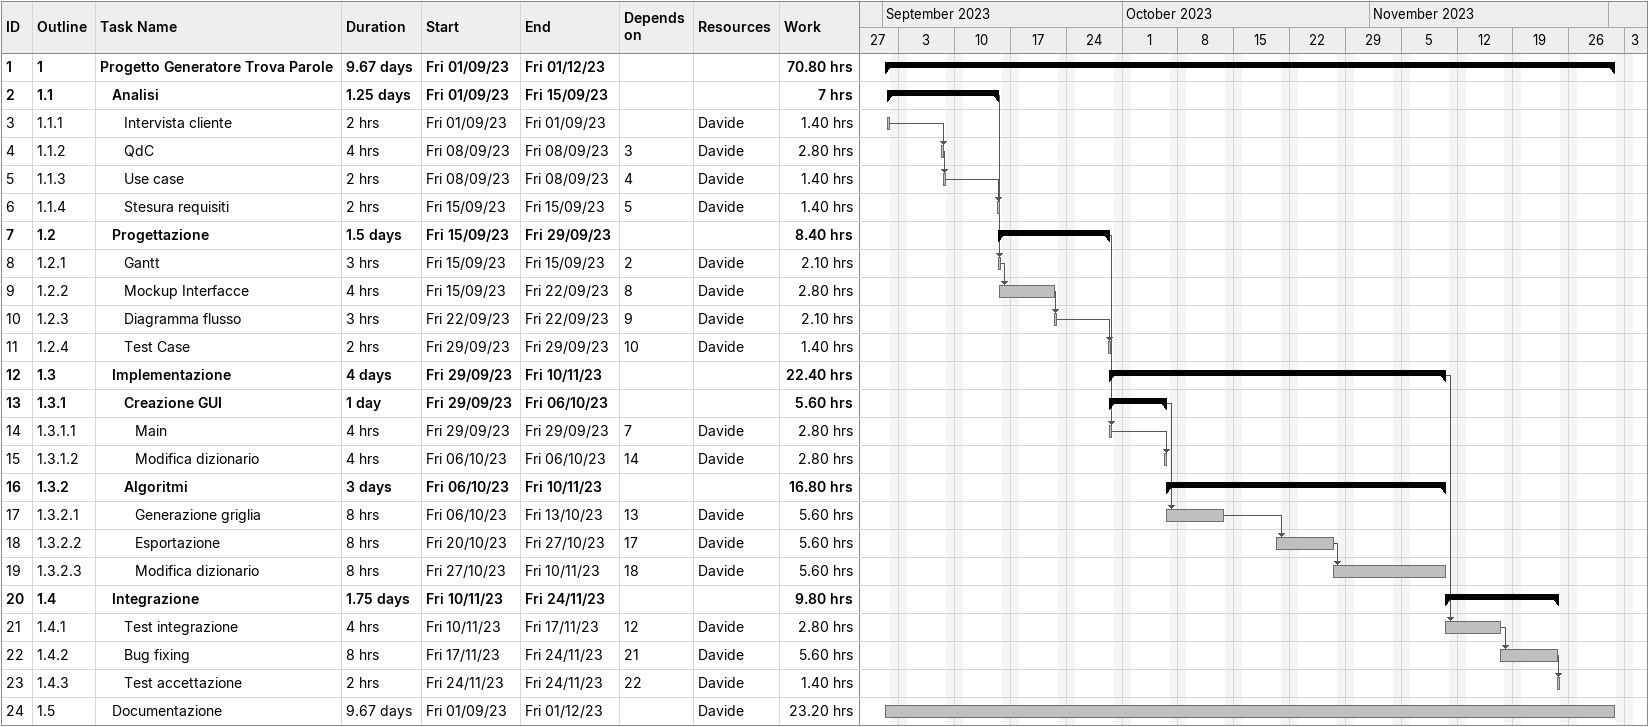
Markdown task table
| ID | WBS | Task | Duration | Start | Finish | Predecessors | Resources | Work (h) |
|---|---|---|---|---|---|---|---|---|
| 1 | 1 | **Progetto Generatore Trova Parole** | 9.67d | 2023-09-01 | 2023-12-01 |  |  | 70.80 |
| 2 | 1.1 | **Analisi** | 1.25d | 2023-09-01 | 2023-09-15 |  |  | 7 |
| 3 | 1.1.1 | Intervista cliente | 2h | 2023-09-01 | 2023-09-01 |  | Davide | 1.40 |
| 4 | 1.1.2 | QdC | 4h | 2023-09-08 | 2023-09-08 | 3 | Davide | 2.80 |
| 5 | 1.1.3 | Use case | 2h | 2023-09-08 | 2023-09-08 | 4 | Davide | 1.40 |
| 6 | 1.1.4 | Stesura requisiti | 2h | 2023-09-15 | 2023-09-15 | 5 | Davide | 1.40 |
| 7 | 1.2 | **Progettazione** | 1.5d | 2023-09-15 | 2023-09-29 |  |  | 8.40 |
| 8 | 1.2.1 | Gantt | 3h | 2023-09-15 | 2023-09-15 | 2 | Davide | 2.10 |
| 9 | 1.2.2 | Mockup Interfacce | 4h | 2023-09-15 | 2023-09-22 | 8 | Davide | 2.80 |
| 10 | 1.2.3 | Diagramma flusso | 3h | 2023-09-22 | 2023-09-22 | 9 | Davide | 2.10 |
| 11 | 1.2.4 | Test Case | 2h | 2023-09-29 | 2023-09-29 | 10 | Davide | 1.40 |
| 12 | 1.3 | **Implementazione** | 4d | 2023-09-29 | 2023-11-10 |  |  | 22.40 |
| 13 | 1.3.1 | **Creazione GUI** | 1d | 2023-09-29 | 2023-10-06 |  |  | 5.60 |
| 14 | 1.3.1.1 | Main | 4h | 2023-09-29 | 2023-09-29 | 7 | Davide | 2.80 |
| 15 | 1.3.1.2 | Modifica dizionario | 4h | 2023-10-06 | 2023-10-06 | 14 | Davide | 2.80 |
| 16 | 1.3.2 | **Algoritmi** | 3d | 2023-10-06 | 2023-11-10 |  |  | 16.80 |
| 17 | 1.3.2.1 | Generazione griglia | 8h | 2023-10-06 | 2023-10-13 | 13 | Davide | 5.60 |
| 18 | 1.3.2.2 | Esportazione | 8h | 2023-10-20 | 2023-10-27 | 17 | Davide | 5.60 |
| 19 | 1.3.2.3 | Modifica dizionario | 8h | 2023-10-27 | 2023-11-10 | 18 | Davide | 5.60 |
| 20 | 1.4 | **Integrazione** | 1.75d | 2023-11-10 | 2023-11-24 |  |  | 9.80 |
| 21 | 1.4.1 | Test integrazione | 4h | 2023-11-10 | 2023-11-17 | 12 | Davide | 2.80 |
| 22 | 1.4.2 | Bug fixing | 8h | 2023-11-17 | 2023-11-24 | 21 | Davide | 5.60 |
| 23 | 1.4.3 | Test accettazione | 2h | 2023-11-24 | 2023-11-24 | 22 | Davide | 1.40 |
| 24 | 1.5 | Documentazione | 9.67d | 2023-09-01 | 2023-12-01 |  | Davide | 23.20 |
